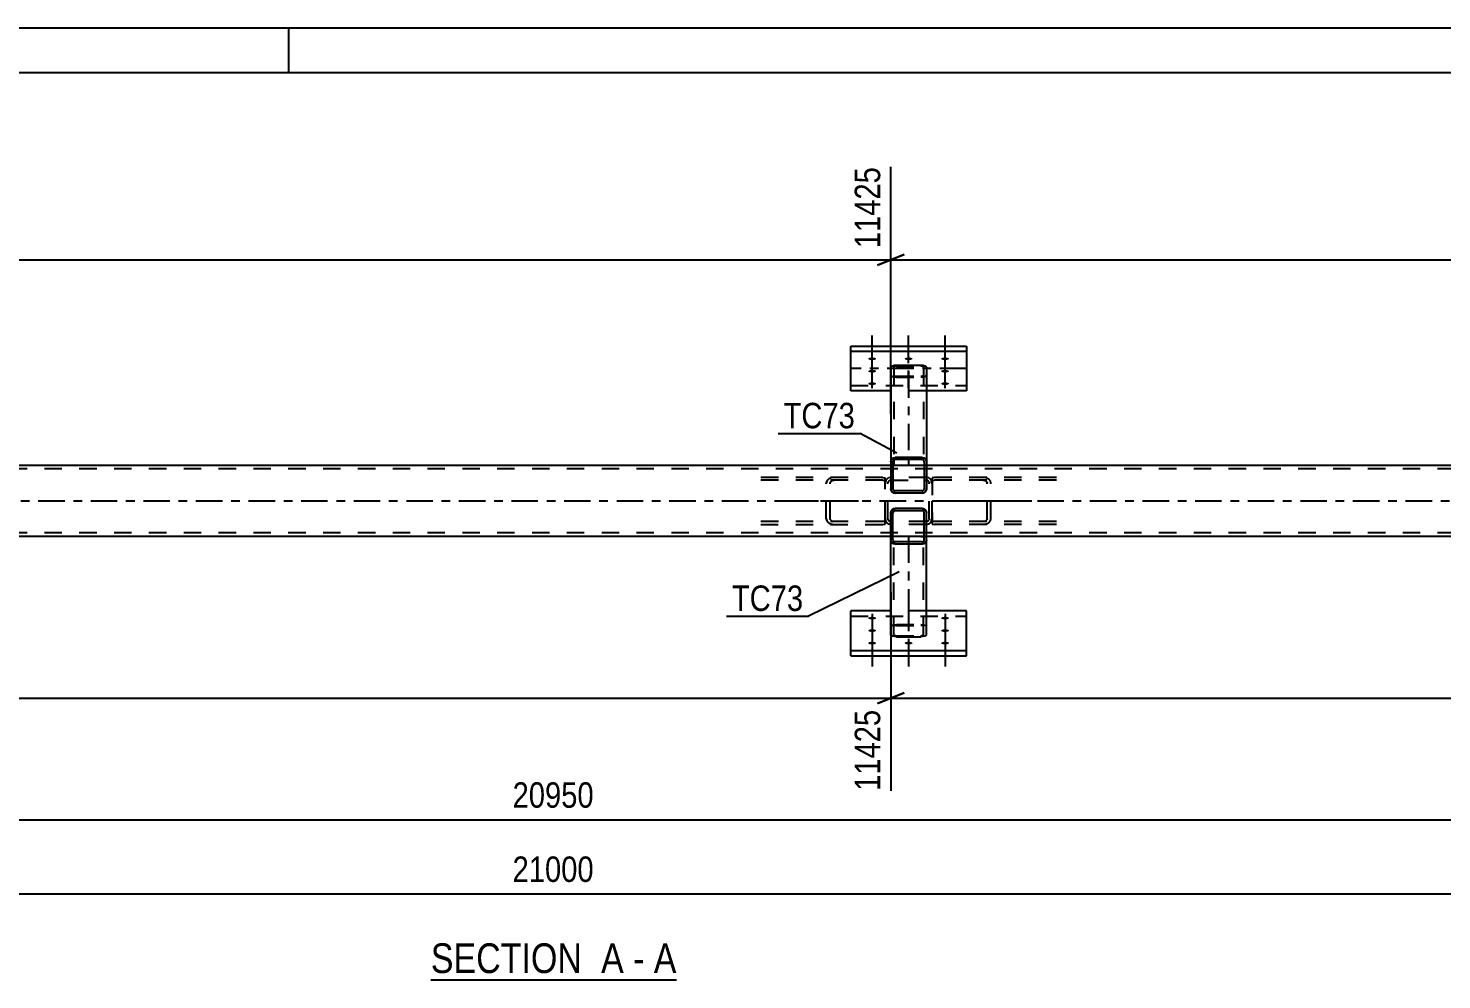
# Model space of a CAD drawing. Header units: millimetres. Extents: x -170 to 1019, y -677 to 164.
# Drawn here: x 359.9 to 519, y 57 to 164.1 of the extents above; entities that cross this region are included whole.
import ezdxf

# ---------------------------------------------------------------- set-up
doc = ezdxf.new("R2010")
doc.units = ezdxf.units.MM
doc.linetypes.add('DXK_LINE_DOT2', pattern=[3.9198, 1.9599, -1.9599])
doc.linetypes.add('DXK_LINE_DOT3', pattern=[5.9187, 2.979, -0.9799, 0.9799, -0.9799])
doc.styles.add('Arial Narrow', font='ARIALN.TTF', dxfattribs={"height": 0.2})

# ---------------------------------------------------------------- blocks, each defined once
blk = doc.blocks.new('Unknown-570387359-1163')
at = {"color": 5, "linetype": 'Continuous'}
for p, q in [((1019.24, 164.07), (-169.76, 164.07)), ((389.24, 159.07), (389.24, 164.07)), ((1014.24, 159.07), (-164.76, 159.07))]:
    blk.add_line(p, q, dxfattribs=at)
blk = doc.blocks.new('Unknown-570387359-12 - 7069')
at = {"color": 6, "linetype": 'Continuous'}
blk.add_line((405.23, 57.03), (432.87, 57.03), dxfattribs=at)
at = {"color": 0, "linetype": 'Continuous'}
for points in [[(423.34, 57.78), (423.34, 61.28), (405.23, 61.28), (405.23, 57.78)], [(426.94, 57.78), (426.94, 61.28), (424.39, 61.28), (424.39, 57.78)], [(429.27, 57.78), (429.27, 61.28), (427.99, 61.28), (427.99, 57.78)], [(432.87, 57.78), (432.87, 61.28), (430.32, 61.28), (430.32, 57.78)]]:
    blk.add_wipeout(points, dxfattribs=at)
at = {"color": 7, "linetype": 'Continuous', "style": 'Arial Narrow'}
for s, p in [('SECTION ', (405.23, 57.78)), ('A', (424.39, 57.78)), ('A', (430.32, 57.78)), ('-', (427.99, 57.78))]:
    blk.add_text(s, height=3.34, dxfattribs=at).set_placement(p)
blk = doc.blocks.new('Part-570387359-7073 - 7069')
at = {"color": 2, "linetype": 'Continuous'}
for p, q in [((457.14, 109.9), (457.04, 109.74)), ((457.3, 110), (457.14, 109.9)), ((457.48, 110.04), (457.3, 110)), ((457.39, 109.78), (457.31, 109.73)), ((457.48, 109.8), (457.39, 109.78)), ((460.52, 110.04), (457.48, 110.04)), ((460.52, 109.8), (457.48, 109.8)), ((460.7, 110), (460.52, 110.04)), ((460.61, 109.78), (460.52, 109.8)), ((460.69, 109.73), (460.61, 109.78)), ((460.86, 109.9), (460.7, 110)), ((460.96, 109.74), (460.86, 109.9)), ((457.04, 109.74), (457, 109.56)), ((457, 106.52), (457, 109.56)), ((457.26, 109.65), (457.24, 109.56)), ((457.24, 106.52), (457.24, 109.56)), ((457.31, 109.73), (457.26, 109.65)), ((460.74, 109.65), (460.69, 109.73)), ((460.76, 109.56), (460.74, 109.65)), ((460.76, 106.52), (460.76, 109.56)), ((461, 109.56), (460.96, 109.74)), ((461, 106.52), (461, 109.56)), ((457.04, 106.34), (457, 106.52)), ((457.14, 106.18), (457.04, 106.34)), ((457.3, 106.08), (457.14, 106.18)), ((457.24, 106.52), (457.26, 106.43)), ((457.26, 106.43), (457.31, 106.35)), ((457.48, 106.04), (457.3, 106.08)), ((457.31, 106.35), (457.39, 106.3)), ((457.39, 106.3), (457.48, 106.28)), ((460.52, 106.28), (457.48, 106.28)), ((460.52, 106.04), (457.48, 106.04)), ((460.52, 106.28), (460.61, 106.3)), ((460.7, 106.08), (460.52, 106.04)), ((460.61, 106.3), (460.69, 106.35)), ((460.69, 106.35), (460.74, 106.43)), ((460.86, 106.18), (460.7, 106.08)), ((460.74, 106.43), (460.76, 106.52)), ((460.96, 106.34), (460.86, 106.18)), ((461, 106.52), (460.96, 106.34))]:
    blk.add_line(p, q, dxfattribs=at)
at = {"color": 7, "linetype": 'DXK_LINE_DOT2'}
for p, q in [((457.3, 110), (457.48, 110.04)), ((460.52, 110.04), (460.7, 110)), ((457, 109.56), (457.04, 109.74)), ((460.96, 109.74), (461, 109.56)), ((457.24, 106.9), (457, 106.9)), ((461, 106.9), (460.76, 106.9))]:
    blk.add_line(p, q, dxfattribs=at)
for centre, start, end in [((457.48, 109.56), 112.5, 157.5), ((460.52, 109.56), 22.5, 67.5)]:
    blk.add_arc(centre, 0.48, start, end, dxfattribs=at)
blk = doc.blocks.new('Part-570387359-7138 - 7069')
at = {"color": 2, "linetype": 'Continuous'}
for p, q in [((457, 114.9), (221, 114.9)), ((637, 114.9), (461, 114.9)), ((457, 106.9), (221, 106.9)), ((637, 106.9), (461, 106.9))]:
    blk.add_line(p, q, dxfattribs=at)
at = {"color": 7, "linetype": 'DXK_LINE_DOT2'}
for p, q in [((461, 114.9), (457, 114.9)), ((838, 114.5), (0, 114.5)), ((838, 107.3), (0, 107.3)), ((461, 106.9), (457, 106.9))]:
    blk.add_line(p, q, dxfattribs=at)
at = {"color": 7, "linetype": 'DXK_LINE_DOT3'}
blk.add_line((0, 110.9), (838, 110.9), dxfattribs=at)
blk = doc.blocks.new('Part-570387359-7076 - 7069')
at = {"color": 2, "linetype": 'Continuous'}
for p, q in [((457, 115.3), (457.04, 115.48)), ((457, 115.3), (457, 112.26)), ((457.04, 115.48), (457.14, 115.64)), ((457.14, 115.64), (457.3, 115.74)), ((457.26, 115.39), (457.24, 115.3)), ((457.24, 115.3), (457.24, 112.26)), ((457.31, 115.47), (457.26, 115.39)), ((457.3, 115.74), (457.48, 115.78)), ((457.39, 115.52), (457.31, 115.47)), ((457.48, 115.54), (457.39, 115.52)), ((460.52, 115.78), (457.48, 115.78)), ((460.52, 115.54), (457.48, 115.54)), ((460.52, 115.78), (460.7, 115.74)), ((460.61, 115.52), (460.52, 115.54)), ((460.69, 115.47), (460.61, 115.52)), ((460.74, 115.39), (460.69, 115.47)), ((460.7, 115.74), (460.86, 115.64)), ((460.76, 115.3), (460.74, 115.39)), ((460.76, 115.3), (460.76, 112.26)), ((460.86, 115.64), (460.96, 115.48)), ((460.96, 115.48), (461, 115.3)), ((461, 115.3), (461, 112.26)), ((457, 112.26), (457.04, 112.07)), ((457.04, 112.07), (457.14, 111.92)), ((457.14, 111.92), (457.3, 111.81)), ((457.24, 112.26), (457.26, 112.17)), ((457.26, 112.17), (457.31, 112.09)), ((457.3, 111.81), (457.48, 111.78)), ((457.31, 112.09), (457.39, 112.04)), ((457.39, 112.04), (457.48, 112.02)), ((460.52, 112.02), (457.48, 112.02)), ((460.52, 111.78), (457.48, 111.78)), ((460.52, 112.02), (460.61, 112.04)), ((460.52, 111.78), (460.7, 111.81)), ((460.61, 112.04), (460.69, 112.09)), ((460.69, 112.09), (460.74, 112.17)), ((460.7, 111.81), (460.86, 111.92)), ((460.74, 112.17), (460.76, 112.26)), ((460.86, 111.92), (460.96, 112.07)), ((460.96, 112.07), (461, 112.26))]:
    blk.add_line(p, q, dxfattribs=at)
at = {"color": 7, "linetype": 'DXK_LINE_DOT2'}
for p, q in [((457.24, 114.9), (457, 114.9)), ((461, 114.9), (460.76, 114.9)), ((457.04, 112.07), (457, 112.26)), ((457.48, 111.78), (457.3, 111.81)), ((460.7, 111.81), (460.52, 111.78)), ((461, 112.26), (460.96, 112.07))]:
    blk.add_line(p, q, dxfattribs=at)
for centre, start, end in [((457.48, 112.26), 202.5, 247.5), ((460.52, 112.26), 292.5, 337.5)]:
    blk.add_arc(centre, 0.48, start, end, dxfattribs=at)
blk = doc.blocks.new('Bolt-570387359-7223 - 7069')
at = {"linetype": 'Continuous'}
for points in [[(454.9, 127.04), (454.99, 127.04), (455.08, 127.03), (455.16, 127.01), (455.23, 126.99), (455.28, 126.97), (455.32, 126.94), (455.34, 126.91), (455.34, 126.88), (455.32, 126.85), (455.28, 126.82), (455.23, 126.79), (455.16, 126.77), (455.08, 126.76), (454.99, 126.75), (454.9, 126.74), (454.81, 126.75), (454.72, 126.76), (454.64, 126.77), (454.57, 126.79), (454.52, 126.82), (454.48, 126.85), (454.46, 126.88), (454.46, 126.91), (454.48, 126.94), (454.52, 126.97), (454.57, 126.99), (454.64, 127.01), (454.72, 127.03), (454.81, 127.04)], [(459, 127.04), (459.09, 127.04), (459.18, 127.03), (459.26, 127.01), (459.33, 126.99), (459.38, 126.97), (459.42, 126.94), (459.44, 126.91), (459.44, 126.88), (459.42, 126.85), (459.38, 126.82), (459.33, 126.79), (459.26, 126.77), (459.18, 126.76), (459.09, 126.75), (459, 126.74), (458.91, 126.75), (458.82, 126.76), (458.74, 126.77), (458.67, 126.79), (458.62, 126.82), (458.58, 126.85), (458.56, 126.88), (458.56, 126.91), (458.58, 126.94), (458.62, 126.97), (458.67, 126.99), (458.74, 127.01), (458.82, 127.03), (458.91, 127.04)], [(463.1, 127.04), (463.19, 127.04), (463.28, 127.03), (463.36, 127.01), (463.43, 126.99), (463.48, 126.97), (463.52, 126.94), (463.54, 126.91), (463.54, 126.88), (463.52, 126.85), (463.48, 126.82), (463.43, 126.79), (463.36, 126.77), (463.28, 126.76), (463.19, 126.75), (463.1, 126.74), (463.01, 126.75), (462.92, 126.76), (462.84, 126.77), (462.77, 126.79), (462.72, 126.82), (462.68, 126.85), (462.66, 126.88), (462.66, 126.91), (462.68, 126.94), (462.72, 126.97), (462.77, 126.99), (462.84, 127.01), (462.92, 127.03), (463.01, 127.04)], [(454.9, 125.64), (454.99, 125.64), (455.08, 125.63), (455.16, 125.61), (455.23, 125.59), (455.28, 125.57), (455.32, 125.54), (455.34, 125.51), (455.34, 125.47), (455.32, 125.44), (455.28, 125.42), (455.23, 125.39), (455.16, 125.37), (455.08, 125.35), (454.99, 125.34), (454.9, 125.34), (454.81, 125.34), (454.72, 125.35), (454.64, 125.37), (454.57, 125.39), (454.52, 125.42), (454.48, 125.44), (454.46, 125.47), (454.46, 125.51), (454.48, 125.54), (454.52, 125.57), (454.57, 125.59), (454.64, 125.61), (454.72, 125.63), (454.81, 125.64)], [(454.9, 124.24), (454.99, 124.24), (455.08, 124.23), (455.16, 124.21), (455.23, 124.19), (455.28, 124.16), (455.32, 124.13), (455.34, 124.1), (455.34, 124.07), (455.32, 124.04), (455.28, 124.01), (455.23, 123.99), (455.16, 123.97), (455.08, 123.95), (454.99, 123.94), (454.9, 123.94), (454.81, 123.94), (454.72, 123.95), (454.64, 123.97), (454.57, 123.99), (454.52, 124.01), (454.48, 124.04), (454.46, 124.07), (454.46, 124.1), (454.48, 124.13), (454.52, 124.16), (454.57, 124.19), (454.64, 124.21), (454.72, 124.23), (454.81, 124.24)], [(463.1, 125.64), (463.19, 125.64), (463.28, 125.63), (463.36, 125.61), (463.43, 125.59), (463.48, 125.57), (463.52, 125.54), (463.54, 125.51), (463.54, 125.47), (463.52, 125.44), (463.48, 125.42), (463.43, 125.39), (463.36, 125.37), (463.28, 125.35), (463.19, 125.34), (463.1, 125.34), (463.01, 125.34), (462.92, 125.35), (462.84, 125.37), (462.77, 125.39), (462.72, 125.42), (462.68, 125.44), (462.66, 125.47), (462.66, 125.51), (462.68, 125.54), (462.72, 125.57), (462.77, 125.59), (462.84, 125.61), (462.92, 125.63), (463.01, 125.64)], [(463.1, 124.24), (463.19, 124.24), (463.28, 124.23), (463.36, 124.21), (463.43, 124.19), (463.48, 124.16), (463.52, 124.13), (463.54, 124.1), (463.54, 124.07), (463.52, 124.04), (463.48, 124.01), (463.43, 123.99), (463.36, 123.97), (463.28, 123.95), (463.19, 123.94), (463.1, 123.94), (463.01, 123.94), (462.92, 123.95), (462.84, 123.97), (462.77, 123.99), (462.72, 124.01), (462.68, 124.04), (462.66, 124.07), (462.66, 124.1), (462.68, 124.13), (462.72, 124.16), (462.77, 124.19), (462.84, 124.21), (462.92, 124.23), (463.01, 124.24)]]:
    blk.add_hatch(color=1, dxfattribs=at).paths.add_polyline_path(points)
at = {"color": 1, "linetype": 'Continuous'}
for p, q in [((454.9, 126.4), (454.9, 129.52)), ((459, 126.4), (459, 129.52)), ((463.1, 126.4), (463.1, 129.52)), ((454.9, 125), (454.9, 128.12)), ((463.1, 125), (463.1, 128.12)), ((454.9, 123.6), (454.9, 126.72)), ((463.1, 123.6), (463.1, 126.72))]:
    blk.add_line(p, q, dxfattribs=at)
at = {"color": 1, "linetype": 'DXK_LINE_DOT2'}
blk.add_line((459, 123.6), (459, 126.72), dxfattribs=at)
blk = doc.blocks.new('Part-570387359-7120 - 7069')
at = {"color": 2, "linetype": 'Continuous'}
for p, q in [((452.5, 93.48), (452.5, 98.53)), ((457, 98.53), (452.5, 98.53)), ((465.5, 98.53), (461, 98.53)), ((465.5, 93.48), (465.5, 98.53)), ((452.5, 94.08), (465.5, 94.08)), ((452.5, 93.48), (465.5, 93.48))]:
    blk.add_line(p, q, dxfattribs=at)
at = {"color": 7, "linetype": 'DXK_LINE_DOT2'}
for p, q in [((452.5, 97.93), (465.5, 97.93)), ((461, 98.53), (457, 98.53))]:
    blk.add_line(p, q, dxfattribs=at)
blk = doc.blocks.new('Bolt-570387359-7123 - 7069')
at = {"linetype": 'Continuous'}
for points in [[(454.9, 97.56), (454.81, 97.56), (454.72, 97.57), (454.64, 97.59), (454.57, 97.61), (454.52, 97.63), (454.48, 97.66), (454.46, 97.69), (454.46, 97.72), (454.48, 97.76), (454.52, 97.78), (454.57, 97.81), (454.64, 97.83), (454.72, 97.85), (454.81, 97.86), (454.9, 97.86), (454.99, 97.86), (455.08, 97.85), (455.16, 97.83), (455.23, 97.81), (455.28, 97.78), (455.32, 97.76), (455.34, 97.72), (455.34, 97.69), (455.32, 97.66), (455.28, 97.63), (455.23, 97.61), (455.16, 97.59), (455.08, 97.57), (454.99, 97.56)], [(463.1, 97.56), (463.01, 97.56), (462.92, 97.57), (462.84, 97.59), (462.77, 97.61), (462.72, 97.63), (462.68, 97.66), (462.66, 97.69), (462.66, 97.72), (462.68, 97.76), (462.72, 97.78), (462.77, 97.81), (462.84, 97.83), (462.92, 97.85), (463.01, 97.86), (463.1, 97.86), (463.19, 97.86), (463.28, 97.85), (463.36, 97.83), (463.43, 97.81), (463.48, 97.78), (463.52, 97.76), (463.54, 97.72), (463.54, 97.69), (463.52, 97.66), (463.48, 97.63), (463.43, 97.61), (463.36, 97.59), (463.28, 97.57), (463.19, 97.56)], [(454.9, 96.16), (454.81, 96.16), (454.72, 96.17), (454.64, 96.18), (454.57, 96.21), (454.52, 96.23), (454.48, 96.26), (454.46, 96.29), (454.46, 96.32), (454.48, 96.35), (454.52, 96.38), (454.57, 96.41), (454.64, 96.43), (454.72, 96.44), (454.81, 96.45), (454.9, 96.46), (454.99, 96.45), (455.08, 96.44), (455.16, 96.43), (455.23, 96.41), (455.28, 96.38), (455.32, 96.35), (455.34, 96.32), (455.34, 96.29), (455.32, 96.26), (455.28, 96.23), (455.23, 96.21), (455.16, 96.18), (455.08, 96.17), (454.99, 96.16)], [(463.1, 96.16), (463.01, 96.16), (462.92, 96.17), (462.84, 96.18), (462.77, 96.21), (462.72, 96.23), (462.68, 96.26), (462.66, 96.29), (462.66, 96.32), (462.68, 96.35), (462.72, 96.38), (462.77, 96.41), (462.84, 96.43), (462.92, 96.44), (463.01, 96.45), (463.1, 96.46), (463.19, 96.45), (463.28, 96.44), (463.36, 96.43), (463.43, 96.41), (463.48, 96.38), (463.52, 96.35), (463.54, 96.32), (463.54, 96.29), (463.52, 96.26), (463.48, 96.23), (463.43, 96.21), (463.36, 96.18), (463.28, 96.17), (463.19, 96.16)], [(454.9, 94.75), (454.81, 94.76), (454.72, 94.77), (454.64, 94.78), (454.57, 94.8), (454.52, 94.83), (454.48, 94.86), (454.46, 94.89), (454.46, 94.92), (454.48, 94.95), (454.52, 94.98), (454.57, 95), (454.64, 95.03), (454.72, 95.04), (454.81, 95.05), (454.9, 95.05), (454.99, 95.05), (455.08, 95.04), (455.16, 95.03), (455.23, 95), (455.28, 94.98), (455.32, 94.95), (455.34, 94.92), (455.34, 94.89), (455.32, 94.86), (455.28, 94.83), (455.23, 94.8), (455.16, 94.78), (455.08, 94.77), (454.99, 94.76)], [(459, 94.75), (458.91, 94.76), (458.82, 94.77), (458.74, 94.78), (458.67, 94.8), (458.62, 94.83), (458.58, 94.86), (458.56, 94.89), (458.56, 94.92), (458.58, 94.95), (458.62, 94.98), (458.67, 95), (458.74, 95.03), (458.82, 95.04), (458.91, 95.05), (459, 95.05), (459.09, 95.05), (459.18, 95.04), (459.26, 95.03), (459.33, 95), (459.38, 94.98), (459.42, 94.95), (459.44, 94.92), (459.44, 94.89), (459.42, 94.86), (459.38, 94.83), (459.33, 94.8), (459.26, 94.78), (459.18, 94.77), (459.09, 94.76)], [(463.1, 94.75), (463.01, 94.76), (462.92, 94.77), (462.84, 94.78), (462.77, 94.8), (462.72, 94.83), (462.68, 94.86), (462.66, 94.89), (462.66, 94.92), (462.68, 94.95), (462.72, 94.98), (462.77, 95), (462.84, 95.03), (462.92, 95.04), (463.01, 95.05), (463.1, 95.05), (463.19, 95.05), (463.28, 95.04), (463.36, 95.03), (463.43, 95), (463.48, 94.98), (463.52, 94.95), (463.54, 94.92), (463.54, 94.89), (463.52, 94.86), (463.48, 94.83), (463.43, 94.8), (463.36, 94.78), (463.28, 94.77), (463.19, 94.76)]]:
    blk.add_hatch(color=1, dxfattribs=at).paths.add_polyline_path(points)
at = {"color": 1, "linetype": 'Continuous'}
for p, q in [((454.9, 98.2), (454.9, 95.08)), ((463.1, 98.2), (463.1, 95.08)), ((454.9, 96.79), (454.9, 93.68)), ((463.1, 96.79), (463.1, 93.68)), ((454.9, 95.39), (454.9, 92.27)), ((459, 95.39), (459, 92.27)), ((463.1, 95.39), (463.1, 92.27))]:
    blk.add_line(p, q, dxfattribs=at)
at = {"color": 1, "linetype": 'DXK_LINE_DOT2'}
blk.add_line((459, 98.2), (459, 95.08), dxfattribs=at)
blk = doc.blocks.new('Part-570387359-7132 - 7069')
at = {"color": 7, "linetype": 'DXK_LINE_DOT2'}
for p, q in [((456.41, 113.14), (456.36, 112.9)), ((456.68, 112.9), (456.71, 113.02)), ((457, 113.54), (456.76, 113.49)), ((456.88, 113.19), (457, 113.22)), ((461, 113.54), (457, 113.54)), ((457, 113.22), (461, 113.22)), ((461.25, 113.49), (461, 113.54)), ((461, 113.22), (461.12, 113.19)), ((461.3, 113.02), (461.32, 112.9)), ((461.64, 112.9), (461.59, 113.14)), ((456.36, 108.9), (456.36, 112.9)), ((456.68, 108.9), (456.68, 112.9)), ((461.32, 108.9), (461.32, 112.9)), ((461.64, 108.9), (461.64, 112.9)), ((456.36, 108.9), (456.41, 108.65)), ((456.71, 108.78), (456.68, 108.9)), ((456.76, 108.31), (457, 108.26)), ((457, 108.58), (456.88, 108.6)), ((461, 108.58), (457, 108.58)), ((461, 108.26), (457, 108.26)), ((461.12, 108.6), (461, 108.58)), ((461, 108.26), (461.25, 108.31)), ((461.32, 108.9), (461.3, 108.78)), ((461.59, 108.65), (461.64, 108.9))]:
    blk.add_line(p, q, dxfattribs=at)
at = {"color": 7, "linetype": 'DXK_LINE_DOT3'}
blk.add_line((459, 110.9), (459, 110.9), dxfattribs=at)
at = {"color": 7, "linetype": 'DXK_LINE_DOT2'}
for centre, radius, start, end in [((457, 112.9), 0.64, 112.5, 157.5), ((457, 112.9), 0.32, 112.5, 157.5), ((461, 112.9), 0.32, 22.5, 67.5), ((461, 112.9), 0.64, 22.5, 67.5), ((457, 108.9), 0.64, 202.5, 247.5), ((457, 108.9), 0.32, 202.5, 247.5), ((461, 108.9), 0.32, 292.5, 337.5), ((461, 108.9), 0.64, 292.5, 337.5)]:
    blk.add_arc(centre, radius, start, end, dxfattribs=at)
blk = doc.blocks.new('Part-570387359-7144 - 7069')
at = {"color": 7, "linetype": 'DXK_LINE_DOT2'}
for p, q in [((461.9, 113.54), (461.64, 113.5)), ((461.64, 113.5), (461.64, 108.3)), ((461.64, 113.15), (461.73, 113.19)), ((461.73, 113.19), (461.9, 113.22)), ((475.63, 113.54), (461.9, 113.54)), ((475.63, 113.22), (461.9, 113.22)), ((467.73, 113.49), (467.39, 113.54)), ((467.39, 113.22), (467.56, 113.19)), ((467.79, 113.02), (467.83, 112.9)), ((468.27, 112.9), (468.2, 113.14)), ((467.83, 108.9), (467.83, 112.9)), ((468.27, 108.9), (468.27, 112.9)), ((461.73, 108.6), (461.64, 108.65)), ((461.64, 108.3), (461.9, 108.26)), ((461.9, 108.58), (461.73, 108.6)), ((475.63, 108.58), (461.9, 108.58)), ((475.63, 108.26), (461.9, 108.26)), ((467.56, 108.6), (467.39, 108.58)), ((467.39, 108.26), (467.73, 108.31)), ((467.83, 108.9), (467.79, 108.78)), ((468.2, 108.65), (468.27, 108.9))]:
    blk.add_line(p, q, dxfattribs=at)
at = {"color": 7, "linetype": 'DXK_LINE_DOT3'}
blk.add_line((464.64, 110.9), (472.88, 110.9), dxfattribs=at)
at = {"color": 7, "linetype": 'DXK_LINE_DOT2'}
for centre, radius, start, end in [((467.46, 112.81), 0.401, 32.4104, 75.4453), ((467.52, 112.71), 0.802, 32.4104, 75.4453), ((467.46, 108.99), 0.401, 284.5547, 327.5896), ((467.52, 109.08), 0.802, 284.5547, 327.5896)]:
    blk.add_arc(centre, radius, start, end, dxfattribs=at)
blk = doc.blocks.new('Part-570387359-7147 - 7069')
at = {"color": 7, "linetype": 'DXK_LINE_DOT2'}
for p, q in [((456.1, 113.54), (442.37, 113.54)), ((456.1, 113.22), (442.37, 113.22)), ((449.8, 113.14), (449.73, 112.9)), ((450.17, 112.9), (450.21, 113.02)), ((450.61, 113.54), (450.28, 113.49)), ((450.44, 113.19), (450.61, 113.22)), ((456.1, 113.54), (456.36, 113.5)), ((456.1, 113.22), (456.27, 113.19)), ((456.27, 113.19), (456.36, 113.15)), ((456.36, 108.3), (456.36, 113.5)), ((449.73, 108.9), (449.73, 112.9)), ((450.17, 108.9), (450.17, 112.9)), ((456.1, 108.58), (442.37, 108.58)), ((442.37, 108.26), (456.1, 108.26)), ((449.73, 108.9), (449.8, 108.65)), ((450.21, 108.78), (450.17, 108.9)), ((450.28, 108.31), (450.61, 108.26)), ((450.61, 108.58), (450.44, 108.6)), ((456.27, 108.6), (456.1, 108.58)), ((456.1, 108.26), (456.36, 108.3)), ((456.36, 108.65), (456.27, 108.6))]:
    blk.add_line(p, q, dxfattribs=at)
at = {"color": 7, "linetype": 'DXK_LINE_DOT3'}
blk.add_line((445.12, 110.9), (453.36, 110.9), dxfattribs=at)
at = {"color": 7, "linetype": 'DXK_LINE_DOT2'}
for centre, radius, start, end in [((450.48, 112.71), 0.802, 104.5547, 147.5895), ((450.55, 112.81), 0.401, 104.5547, 147.5895), ((450.48, 109.08), 0.802, 212.4105, 255.4453), ((450.55, 108.99), 0.401, 212.4105, 255.4453)]:
    blk.add_arc(centre, radius, start, end, dxfattribs=at)
blk = doc.blocks.new('Part-570387359-7162 - 7069')
at = {"color": 7, "linetype": 'DXK_LINE_DOT2'}
for p, q in [((457, 106.52), (457, 106.9)), ((457.24, 106.9), (457, 106.9)), ((457.32, 95.84), (457.32, 106.9)), ((460.36, 106.9), (461, 106.9)), ((460.66, 106.9), (460.68, 106.9)), ((460.68, 95.84), (460.68, 106.9)), ((461, 106.52), (461, 106.9)), ((457, 96.77), (457.05, 96.86)), ((457.05, 96.86), (457.19, 96.93)), ((457.19, 96.93), (457.4, 96.97)), ((457.35, 96.81), (457.32, 96.77)), ((457.32, 95.84), (457.35, 95.8)), ((457.41, 96.85), (457.35, 96.81)), ((457.35, 95.8), (457.41, 95.76)), ((457.4, 96.97), (457.64, 96.99)), ((457.52, 96.87), (457.41, 96.85)), ((457.41, 95.76), (457.52, 95.74)), ((457.64, 96.88), (457.52, 96.87)), ((457.52, 95.74), (457.64, 95.73)), ((457.64, 96.99), (460.36, 96.99)), ((457.64, 96.88), (460.36, 96.88)), ((457.64, 95.73), (460.36, 95.73)), ((460.36, 96.99), (460.61, 96.97)), ((460.48, 96.87), (460.36, 96.88)), ((460.36, 95.73), (460.48, 95.74)), ((460.59, 96.85), (460.48, 96.87)), ((460.48, 95.74), (460.59, 95.76)), ((460.66, 96.81), (460.59, 96.85)), ((460.59, 95.76), (460.66, 95.8)), ((460.61, 96.97), (460.81, 96.93)), ((460.68, 96.77), (460.66, 96.81)), ((460.66, 95.8), (460.68, 95.84)), ((460.81, 96.93), (460.95, 96.86)), ((460.95, 96.86), (461, 96.77))]:
    blk.add_line(p, q, dxfattribs=at)
at = {"color": 2, "linetype": 'Continuous'}
for p, q in [((460.76, 106.9), (457.24, 106.9)), ((457, 95.84), (457, 106.52)), ((461, 95.84), (461, 106.52)), ((457.05, 95.76), (457, 95.84)), ((457.19, 95.69), (457.05, 95.76)), ((457.4, 95.64), (457.19, 95.69)), ((457.64, 95.62), (457.4, 95.64)), ((457.64, 95.62), (460.36, 95.62)), ((460.61, 95.64), (460.36, 95.62)), ((460.81, 95.69), (460.61, 95.64)), ((460.95, 95.76), (460.81, 95.69)), ((461, 95.84), (460.95, 95.76))]:
    blk.add_line(p, q, dxfattribs=at)
at = {"color": 7, "linetype": 'DXK_LINE_DOT3'}
blk.add_line((459, 106.9), (459, 96.31), dxfattribs=at)
blk = doc.blocks.new('Part-570387359-7257 - 7069')
at = {"color": 2, "linetype": 'Continuous'}
for p, q in [((457, 125.96), (457.05, 126.04)), ((457, 125.96), (457, 115.3)), ((457.05, 126.04), (457.19, 126.11)), ((457.19, 126.11), (457.4, 126.16)), ((457.4, 126.16), (457.64, 126.17)), ((457.64, 126.17), (460.36, 126.17)), ((460.36, 126.17), (460.61, 126.16)), ((460.61, 126.16), (460.81, 126.11)), ((460.81, 126.11), (460.95, 126.04)), ((460.95, 126.04), (461, 125.96)), ((461, 125.96), (461, 114.9)), ((460.76, 114.9), (457.24, 114.9))]:
    blk.add_line(p, q, dxfattribs=at)
at = {"color": 7, "linetype": 'DXK_LINE_DOT2'}
for p, q in [((457.35, 126), (457.32, 125.96)), ((457.32, 125.96), (457.32, 115.75)), ((457.41, 126.03), (457.35, 126)), ((457.52, 126.06), (457.41, 126.03)), ((457.64, 126.07), (457.52, 126.06)), ((457.64, 126.07), (460.36, 126.07)), ((460.48, 126.06), (460.36, 126.07)), ((460.59, 126.03), (460.48, 126.06)), ((460.66, 126), (460.59, 126.03)), ((460.68, 125.96), (460.66, 126)), ((460.68, 125.96), (460.68, 114.9)), ((457.05, 124.94), (457, 125.03)), ((457.19, 124.87), (457.05, 124.94)), ((457.4, 124.82), (457.19, 124.87)), ((457.32, 125.03), (457.35, 124.98)), ((457.35, 124.98), (457.41, 124.95)), ((457.64, 124.81), (457.4, 124.82)), ((457.41, 124.95), (457.52, 124.92)), ((457.52, 124.92), (457.64, 124.92)), ((457.64, 124.92), (460.36, 124.92)), ((457.64, 124.81), (460.36, 124.81)), ((460.36, 124.92), (460.48, 124.92)), ((460.61, 124.82), (460.36, 124.81)), ((460.48, 124.92), (460.59, 124.95)), ((460.59, 124.95), (460.61, 124.96)), ((460.61, 124.96), (460.66, 124.98)), ((460.81, 124.87), (460.61, 124.82)), ((460.66, 124.98), (460.68, 125.03)), ((460.95, 124.94), (460.81, 124.87)), ((461, 125.03), (460.95, 124.94)), ((457, 115.3), (457, 114.9)), ((457.24, 114.9), (457, 114.9)), ((457.32, 115.75), (457.32, 114.9)), ((460.66, 114.9), (460.68, 114.9)), ((461, 114.9), (460.76, 114.9))]:
    blk.add_line(p, q, dxfattribs=at)
at = {"color": 7, "linetype": 'DXK_LINE_DOT3'}
blk.add_line((459, 125.49), (459, 114.9), dxfattribs=at)
blk = doc.blocks.new('Part-570387359-7297 - 7069')
at = {"color": 2, "linetype": 'Continuous'}
for p, q in [((452.5, 123.27), (452.5, 128.32)), ((452.5, 128.32), (465.5, 128.32)), ((465.5, 127.71), (452.5, 127.71)), ((465.5, 128.32), (465.5, 123.27)), ((457, 123.27), (452.5, 123.27)), ((465.5, 123.27), (461, 123.27))]:
    blk.add_line(p, q, dxfattribs=at)
at = {"color": 7, "linetype": 'DXK_LINE_DOT3'}
blk.add_line((465.5, 125.79), (452.5, 125.79), dxfattribs=at)
at = {"color": 7, "linetype": 'DXK_LINE_DOT2'}
for p, q in [((452.5, 123.87), (465.5, 123.87)), ((461, 123.27), (457, 123.27))]:
    blk.add_line(p, q, dxfattribs=at)
blk = doc.blocks.new('StraightDimension-570387359-7346 - 7069')
at = {"color": 7, "linetype": 'Continuous'}
for p, q in [((457, 100.65), (457, 78.27)), ((458.5, 89.31), (455.5, 88.11)), ((457, 88.71), (637, 88.71))]:
    blk.add_line(p, q, dxfattribs=at)
blk = doc.blocks.new('StraightDimension-570387359-7358 - 7069')
at = {"color": 7, "linetype": 'Continuous'}
for p, q in [((457, 100.65), (457, 78.27)), ((455.5, 88.11), (458.5, 89.31)), ((217, 88.71), (457, 88.71))]:
    blk.add_line(p, q, dxfattribs=at)
at = {"color": 0, "linetype": 'Continuous'}
blk.add_wipeout([(456.4, 88.01), (452.2, 88.01), (452.2, 77.67), (456.4, 77.67)], dxfattribs=at)
at = {"color": 3, "linetype": 'Continuous', "style": 'Arial Narrow'}
blk.add_text('11425', height=2.863, rotation=90.0002, dxfattribs=at).set_placement((455.8, 78.27))
blk = doc.blocks.new('StraightDimension-570387359-7431 - 7069')
at = {"color": 7, "linetype": 'Continuous'}
for p, q in [((457, 120.69), (457, 148.47)), ((458.5, 138.63), (455.5, 137.43)), ((457, 138.03), (637, 138.03))]:
    blk.add_line(p, q, dxfattribs=at)
blk = doc.blocks.new('StraightDimension-570387359-7463 - 7069')
at = {"color": 7, "linetype": 'Continuous'}
for p, q in [((457, 120.69), (457, 148.47)), ((455.5, 137.43), (458.5, 138.63)), ((217, 138.03), (457, 138.03))]:
    blk.add_line(p, q, dxfattribs=at)
at = {"color": 0, "linetype": 'Continuous'}
blk.add_wipeout([(456.4, 149.07), (452.2, 149.07), (452.2, 138.73), (456.4, 138.73)], dxfattribs=at)
at = {"color": 3, "linetype": 'Continuous', "style": 'Arial Narrow'}
blk.add_text('11425', height=2.863, rotation=90.0002, dxfattribs=at).set_placement((455.8, 139.33))
blk = doc.blocks.new('StraightDimension-570387359-7492 - 7069')
at = {"color": 7, "linetype": 'Continuous'}
blk.add_line((0, 75.03), (838, 75.03), dxfattribs=at)
at = {"color": 0}
blk.add_wipeout([(424.17, 75.78), (424.17, 79.98), (413.83, 79.98), (413.83, 75.78)], dxfattribs=at)
at = {"color": 3, "style": 'Arial Narrow'}
blk.add_text('20950', height=2.863, dxfattribs=at).set_placement((414.43, 76.38))
blk = doc.blocks.new('StraightDimension-570387359-7534 - 7069')
at = {"color": 7, "linetype": 'Continuous'}
blk.add_line((-1, 66.68), (839, 66.68), dxfattribs=at)
at = {"color": 0}
blk.add_wipeout([(424.17, 67.43), (424.17, 71.63), (413.83, 71.63), (413.83, 67.43)], dxfattribs=at)
at = {"color": 3, "style": 'Arial Narrow'}
blk.add_text('21000', height=2.863, dxfattribs=at).set_placement((414.43, 68.03))
blk = doc.blocks.new('Mark-570387359-7253 - 7069')
at = {"color": 0}
blk.add_wipeout([(452.96, 119.07), (452.96, 122.07), (444.93, 122.07), (444.93, 119.07)], dxfattribs=at)
blk.add_wipeout([(452.96, 119.07), (452.96, 122.07), (444.93, 122.07), (444.93, 119.07)], dxfattribs=at)
at = {"color": 30, "linetype": 'Continuous'}
for p in [(444.33, 118.47), (457.66, 116.28)]:
    blk.add_line(p, (453.56, 118.47), dxfattribs=at)
at = {"color": 3, "style": 'Arial Narrow'}
blk.add_text('TC73', height=2.863, dxfattribs=at).set_placement((444.93, 119.07))
blk = doc.blocks.new('Mark-570387359-7158 - 7069')
at = {"color": 0}
blk.add_wipeout([(447.15, 98.52), (447.15, 101.52), (439.11, 101.52), (439.11, 98.52)], dxfattribs=at)
blk.add_wipeout([(447.15, 98.52), (447.15, 101.52), (439.11, 101.52), (439.11, 98.52)], dxfattribs=at)
at = {"color": 30, "linetype": 'Continuous'}
for p in [(457.95, 102.93), (438.51, 97.92)]:
    blk.add_line(p, (447.75, 97.92), dxfattribs=at)
at = {"color": 3, "style": 'Arial Narrow'}
blk.add_text('TC73', height=2.863, dxfattribs=at).set_placement((439.11, 98.52))

msp = doc.modelspace()

# ---------------------------------------------------------------- block references
for name in ['Unknown-570387359-1163', 'Bolt-570387359-7223 - 7069', 'Part-570387359-7297 - 7069', 'Part-570387359-7257 - 7069', 'Part-570387359-7138 - 7069', 'Part-570387359-7076 - 7069', 'Part-570387359-7147 - 7069', 'Part-570387359-7132 - 7069', 'Part-570387359-7144 - 7069', 'Part-570387359-7073 - 7069', 'Part-570387359-7162 - 7069', 'Part-570387359-7120 - 7069', 'Bolt-570387359-7123 - 7069']:
    msp.add_blockref(name, (0, 0))

# ---------------------------------------------------------------- next in the draw order: block references
for name in ['StraightDimension-570387359-7431 - 7069', 'StraightDimension-570387359-7346 - 7069', 'Unknown-570387359-12 - 7069']:
    msp.add_blockref(name, (0, 0))

# ---------------------------------------------------------------- next in the draw order: block references
for name in ['StraightDimension-570387359-7463 - 7069', 'StraightDimension-570387359-7358 - 7069']:
    msp.add_blockref(name, (0, 0))

# ---------------------------------------------------------------- next in the draw order: block references
for name in ['Mark-570387359-7253 - 7069', 'StraightDimension-570387359-7492 - 7069']:
    msp.add_blockref(name, (0, 0))

# ---------------------------------------------------------------- next in the draw order: block references
msp.add_blockref('StraightDimension-570387359-7534 - 7069', (0, 0))

# ---------------------------------------------------------------- next in the draw order: block references
msp.add_blockref('Mark-570387359-7158 - 7069', (0, 0))

doc.saveas('drawing.dxf')
